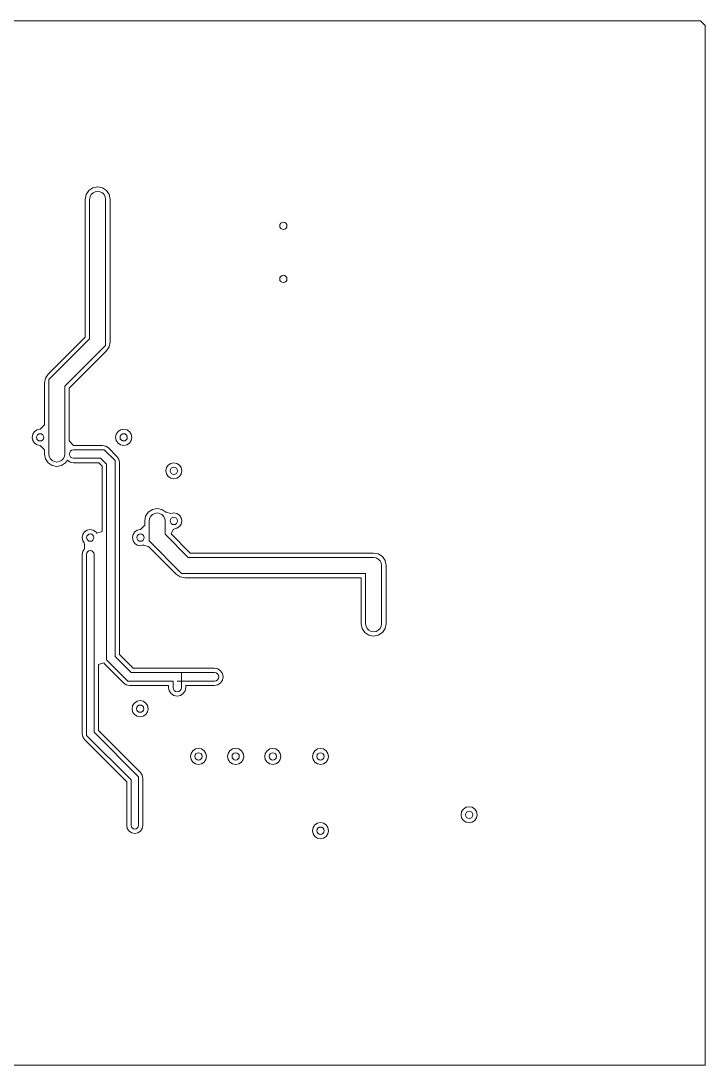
# Model space of a CAD drawing. Header units: inches. Extents: x 26.962 to 27.748, y 2.871 to 3.603.
# Drawn here: x 27.269 to 27.748, y 2.871 to 3.603 of the extents above; entities that cross this region are included whole.
import ezdxf

# ---------------------------------------------------------------- set-up
doc = ezdxf.new("R2010")
doc.units = ezdxf.units.IN
doc.header["$MEASUREMENT"] = 0

msp = doc.modelspace()

# ---------------------------------------------------------------- linework, layer by layer
at = {"color": 125, "lineweight": 0}
for p, q in [((26.96249, 3.60342), (27.74511, 3.60342)), ((27.74511, 3.60342), (27.74824, 3.60021)), ((27.74511, 3.60342), (27.74511, 3.60342)), ((27.74824, 3.60021), (27.74824, 2.87145)), ((27.3166, 3.48446), (27.31475, 3.48168)), ((27.31946, 3.48638), (27.3166, 3.48446)), ((27.32281, 3.48703), (27.31946, 3.48638)), ((27.32609, 3.48638), (27.32281, 3.48703)), ((27.32894, 3.48446), (27.32609, 3.48638)), ((27.33087, 3.48168), (27.32894, 3.48446)), ((27.32894, 3.48446), (27.32894, 3.48446)), ((27.31475, 3.48168), (27.31404, 3.47833)), ((27.31404, 3.47833), (27.31404, 3.4411)), ((27.31746, 3.48004), (27.31717, 3.47833)), ((27.31717, 3.47833), (27.31717, 3.4411)), ((27.31824, 3.48161), (27.31746, 3.48004)), ((27.31953, 3.48282), (27.31824, 3.48161)), ((27.32103, 3.4836), (27.31953, 3.48282)), ((27.32281, 3.48389), (27.32103, 3.4836)), ((27.32452, 3.4836), (27.32281, 3.48389)), ((27.32609, 3.48282), (27.32452, 3.4836)), ((27.3273, 3.48161), (27.32609, 3.48282)), ((27.32809, 3.48004), (27.3273, 3.48161)), ((27.32837, 3.47833), (27.32809, 3.48004)), ((27.32837, 3.47833), (27.32837, 3.4411)), ((27.33151, 3.47833), (27.33087, 3.48168)), ((27.33151, 3.4411), (27.33151, 3.47833)), ((27.4519, 3.46206), (27.4529, 3.46228)), ((27.4529, 3.46228), (27.45383, 3.46206)), ((27.45033, 3.45971), (27.45047, 3.46071)), ((27.45047, 3.45871), (27.45033, 3.45971)), ((27.45047, 3.46071), (27.45105, 3.46156)), ((27.45105, 3.45793), (27.45047, 3.45871)), ((27.45105, 3.46156), (27.4519, 3.46206)), ((27.4519, 3.45736), (27.45105, 3.45793)), ((27.4529, 3.45714), (27.4519, 3.45736)), ((27.45383, 3.45736), (27.4529, 3.45714)), ((27.45383, 3.46206), (27.45468, 3.46156)), ((27.45468, 3.45793), (27.45383, 3.45736)), ((27.45468, 3.46156), (27.45525, 3.46071)), ((27.45525, 3.45871), (27.45468, 3.45793)), ((27.45525, 3.46071), (27.4554, 3.45971)), ((27.4554, 3.45971), (27.45525, 3.45871)), ((27.31404, 3.4411), (27.31404, 3.39281)), ((27.31717, 3.4411), (27.31717, 3.39281)), ((27.32837, 3.4411), (27.32837, 3.39281)), ((27.33151, 3.39281), (27.33151, 3.4411)), ((27.45033, 3.42255), (27.45047, 3.42355)), ((27.45047, 3.42155), (27.45033, 3.42255)), ((27.45047, 3.42355), (27.45105, 3.42433)), ((27.45105, 3.4207), (27.45047, 3.42155)), ((27.45105, 3.42433), (27.4519, 3.4249)), ((27.4519, 3.4202), (27.45105, 3.4207)), ((27.4519, 3.4249), (27.4529, 3.42512)), ((27.4529, 3.41998), (27.4519, 3.4202)), ((27.4529, 3.42512), (27.45383, 3.4249)), ((27.45383, 3.4202), (27.4529, 3.41998)), ((27.45383, 3.4249), (27.45468, 3.42433)), ((27.45468, 3.4207), (27.45383, 3.4202)), ((27.45468, 3.42433), (27.45525, 3.42355)), ((27.45525, 3.42155), (27.45468, 3.4207)), ((27.45525, 3.42355), (27.4554, 3.42255)), ((27.4554, 3.42255), (27.45525, 3.42155)), ((27.31404, 3.39281), (27.31404, 3.38183)), ((27.31717, 3.39281), (27.31717, 3.38054)), ((27.32837, 3.39281), (27.32837, 3.37591)), ((27.33151, 3.37826), (27.33151, 3.39281)), ((27.31404, 3.38183), (27.28808, 3.35579)), ((27.31717, 3.38054), (27.28865, 3.35194)), ((27.32837, 3.37591), (27.29977, 3.34738)), ((27.32894, 3.37206), (27.33087, 3.37491)), ((27.33087, 3.37491), (27.33151, 3.37826)), ((27.30291, 3.34602), (27.32894, 3.37206)), ((27.28615, 3.35301), (27.28551, 3.34966)), ((27.28808, 3.35579), (27.28615, 3.35301)), ((27.28551, 3.34966), (27.28551, 3.32028)), ((27.28865, 3.35194), (27.28865, 3.29981)), ((27.29977, 3.34738), (27.29977, 3.29981)), ((27.30291, 3.30901), (27.30291, 3.34602)), ((27.28037, 3.31671), (27.27852, 3.3155)), ((27.28251, 3.31714), (27.28037, 3.31671)), ((27.28551, 3.32028), (27.28251, 3.31714)), ((27.33886, 3.31671), (27.33707, 3.3155)), ((27.341, 3.31714), (27.33886, 3.31671)), ((27.34321, 3.31671), (27.341, 3.31714)), ((27.34499, 3.3155), (27.34321, 3.31671)), ((27.27731, 3.31364), (27.27688, 3.3115)), ((27.27688, 3.3115), (27.27731, 3.30929)), ((27.27852, 3.3155), (27.27731, 3.31364)), ((27.27731, 3.30929), (27.27852, 3.30751)), ((27.27994, 3.3115), (27.28016, 3.31243)), ((27.27994, 3.3115), (27.28016, 3.31243)), ((27.28016, 3.3105), (27.27994, 3.3115)), ((27.28016, 3.3105), (27.27994, 3.3115)), ((27.28016, 3.31243), (27.28066, 3.31329)), ((27.28016, 3.31243), (27.28066, 3.31329)), ((27.28066, 3.30965), (27.28016, 3.3105)), ((27.28066, 3.30965), (27.28016, 3.3105)), ((27.28066, 3.31329), (27.28151, 3.31386)), ((27.28066, 3.31329), (27.28151, 3.31386)), ((27.28151, 3.30915), (27.28066, 3.30965)), ((27.28151, 3.30915), (27.28066, 3.30965)), ((27.28151, 3.31386), (27.28251, 3.31407)), ((27.28151, 3.31386), (27.28251, 3.31407)), ((27.28251, 3.30894), (27.28151, 3.30915)), ((27.28251, 3.30894), (27.28151, 3.30915)), ((27.28251, 3.31407), (27.28351, 3.31386)), ((27.28251, 3.31407), (27.28351, 3.31386)), ((27.28351, 3.30915), (27.28251, 3.30894)), ((27.28351, 3.30915), (27.28251, 3.30894)), ((27.28351, 3.31386), (27.2843, 3.31329)), ((27.28351, 3.31386), (27.2843, 3.31329)), ((27.2843, 3.30965), (27.28351, 3.30915)), ((27.2843, 3.30965), (27.28351, 3.30915)), ((27.2843, 3.31329), (27.28487, 3.31243)), ((27.2843, 3.31329), (27.28487, 3.31243)), ((27.28487, 3.3105), (27.2843, 3.30965)), ((27.28487, 3.3105), (27.2843, 3.30965)), ((27.28487, 3.31243), (27.28508, 3.3115)), ((27.28487, 3.31243), (27.28508, 3.3115)), ((27.28508, 3.3115), (27.28487, 3.3105)), ((27.28508, 3.3115), (27.28487, 3.3105)), ((27.30591, 3.30587), (27.30291, 3.30901)), ((27.33579, 3.31364), (27.33536, 3.3115)), ((27.33536, 3.3115), (27.33579, 3.30929)), ((27.33707, 3.3155), (27.33579, 3.31364)), ((27.33579, 3.30929), (27.33707, 3.30751)), ((27.3385, 3.3115), (27.33864, 3.31243)), ((27.3385, 3.3115), (27.33864, 3.31243)), ((27.33864, 3.3105), (27.3385, 3.3115)), ((27.33864, 3.3105), (27.3385, 3.3115)), ((27.33864, 3.31243), (27.33921, 3.31329)), ((27.33864, 3.31243), (27.33921, 3.31329)), ((27.33921, 3.30965), (27.33864, 3.3105)), ((27.33921, 3.30965), (27.33864, 3.3105)), ((27.33921, 3.31329), (27.34007, 3.31386)), ((27.33921, 3.31329), (27.34007, 3.31386)), ((27.34007, 3.30915), (27.33921, 3.30965)), ((27.34007, 3.30915), (27.33921, 3.30965)), ((27.34007, 3.31386), (27.341, 3.31407)), ((27.34007, 3.31386), (27.341, 3.31407)), ((27.341, 3.30894), (27.34007, 3.30915)), ((27.341, 3.30894), (27.34007, 3.30915)), ((27.341, 3.31407), (27.34199, 3.31386)), ((27.341, 3.31407), (27.34199, 3.31386)), ((27.34199, 3.30915), (27.341, 3.30894)), ((27.34199, 3.30915), (27.341, 3.30894)), ((27.34199, 3.31386), (27.34285, 3.31329)), ((27.34199, 3.31386), (27.34285, 3.31329)), ((27.34285, 3.30965), (27.34199, 3.30915)), ((27.34285, 3.30965), (27.34199, 3.30915)), ((27.34285, 3.31329), (27.34342, 3.31243)), ((27.34285, 3.31329), (27.34342, 3.31243)), ((27.34342, 3.3105), (27.34285, 3.30965)), ((27.34342, 3.3105), (27.34285, 3.30965)), ((27.34342, 3.31243), (27.34356, 3.3115)), ((27.34342, 3.31243), (27.34356, 3.3115)), ((27.34356, 3.3115), (27.34342, 3.3105)), ((27.34356, 3.3115), (27.34342, 3.3105)), ((27.34627, 3.31364), (27.34499, 3.3155)), ((27.34499, 3.3155), (27.34499, 3.3155)), ((27.34499, 3.30751), (27.34627, 3.30929)), ((27.3467, 3.3115), (27.34627, 3.31364)), ((27.34627, 3.30929), (27.3467, 3.3115)), ((27.27852, 3.30751), (27.28037, 3.3063)), ((27.28037, 3.3063), (27.28251, 3.30587)), ((27.28251, 3.30587), (27.28551, 3.30266)), ((27.28551, 3.30266), (27.28551, 3.29981)), ((27.30384, 3.30187), (27.3032, 3.30088)), ((27.30476, 3.30252), (27.30384, 3.30187)), ((27.30591, 3.30273), (27.30476, 3.30252)), ((27.32609, 3.30587), (27.30591, 3.30587)), ((27.32737, 3.30273), (27.30591, 3.30273)), ((27.32844, 3.30537), (27.32609, 3.30587)), ((27.33493, 3.29517), (27.32737, 3.30273)), ((27.33044, 3.30409), (27.32844, 3.30537)), ((27.33629, 3.29817), (27.33044, 3.30409)), ((27.33707, 3.30751), (27.33886, 3.3063)), ((27.33886, 3.3063), (27.341, 3.30587)), ((27.341, 3.30587), (27.34321, 3.3063)), ((27.34321, 3.3063), (27.34499, 3.30751)), ((27.28551, 3.29981), (27.28615, 3.29645)), ((27.28615, 3.29645), (27.28808, 3.2936)), ((27.28865, 3.29981), (27.28893, 3.29802)), ((27.28893, 3.29802), (27.28972, 3.29653)), ((27.28972, 3.29653), (27.29093, 3.29524)), ((27.29093, 3.29524), (27.2925, 3.29446)), ((27.2925, 3.29446), (27.29421, 3.29417)), ((27.29421, 3.29417), (27.29592, 3.29446)), ((27.29592, 3.29446), (27.29749, 3.29524)), ((27.29749, 3.29524), (27.2987, 3.29653)), ((27.2987, 3.29653), (27.29949, 3.29802)), ((27.29949, 3.29802), (27.29977, 3.29981)), ((27.30034, 3.2936), (27.30163, 3.29546)), ((27.30163, 3.29546), (27.30362, 3.29417)), ((27.3032, 3.30088), (27.30291, 3.29981)), ((27.30291, 3.29981), (27.3032, 3.29867)), ((27.3032, 3.29867), (27.30384, 3.29767)), ((27.30362, 3.29417), (27.30591, 3.29367)), ((27.30384, 3.29767), (27.30476, 3.29702)), ((27.30476, 3.29702), (27.30591, 3.29681)), ((27.32488, 3.29681), (27.30591, 3.29681)), ((27.32901, 3.29267), (27.32488, 3.29681)), ((27.33493, 3.15795), (27.33493, 3.29517)), ((27.33757, 3.29624), (27.33629, 3.29817)), ((27.33807, 3.29389), (27.33757, 3.29624)), ((27.28808, 3.2936), (27.29086, 3.29175)), ((27.29086, 3.29175), (27.29421, 3.29103)), ((27.29421, 3.29103), (27.29756, 3.29175)), ((27.29756, 3.29175), (27.30034, 3.2936)), ((27.30591, 3.29367), (27.32359, 3.29367)), ((27.32359, 3.29367), (27.32595, 3.29139)), ((27.32595, 3.29139), (27.32595, 3.24546)), ((27.32901, 3.15552), (27.32901, 3.29267)), ((27.33807, 3.15923), (27.33807, 3.29389)), ((27.37095, 3.29025), (27.37052, 3.28804)), ((27.37052, 3.28804), (27.37095, 3.2859)), ((27.37216, 3.29203), (27.37095, 3.29025)), ((27.37402, 3.29324), (27.37216, 3.29203)), ((27.37359, 3.28804), (27.3738, 3.28904)), ((27.37359, 3.28804), (27.3738, 3.28904)), ((27.3738, 3.28711), (27.37359, 3.28804)), ((27.3738, 3.28711), (27.37359, 3.28804)), ((27.3738, 3.28904), (27.3743, 3.28989)), ((27.3738, 3.28904), (27.3743, 3.28989)), ((27.3743, 3.28626), (27.3738, 3.28711)), ((27.3743, 3.28626), (27.3738, 3.28711)), ((27.37616, 3.29367), (27.37402, 3.29324)), ((27.3743, 3.28989), (27.37516, 3.29039)), ((27.3743, 3.28989), (27.37516, 3.29039)), ((27.37516, 3.29039), (27.37616, 3.29061)), ((27.37516, 3.29039), (27.37616, 3.29061)), ((27.3783, 3.29324), (27.37616, 3.29367)), ((27.37616, 3.29061), (27.37716, 3.29039)), ((27.37616, 3.29061), (27.37716, 3.29039)), ((27.37716, 3.29039), (27.37794, 3.28989)), ((27.37716, 3.29039), (27.37794, 3.28989)), ((27.37794, 3.28989), (27.37851, 3.28904)), ((27.37794, 3.28989), (27.37851, 3.28904)), ((27.37851, 3.28711), (27.37794, 3.28626)), ((27.37851, 3.28711), (27.37794, 3.28626)), ((27.38015, 3.29203), (27.3783, 3.29324)), ((27.37851, 3.28904), (27.37873, 3.28804)), ((27.37851, 3.28904), (27.37873, 3.28804)), ((27.37873, 3.28804), (27.37851, 3.28711)), ((27.37873, 3.28804), (27.37851, 3.28711)), ((27.38136, 3.29025), (27.38015, 3.29203)), ((27.38015, 3.29203), (27.38015, 3.29203)), ((27.38179, 3.28804), (27.38136, 3.29025)), ((27.38136, 3.2859), (27.38179, 3.28804)), ((27.37095, 3.2859), (27.37216, 3.28404)), ((27.37216, 3.28404), (27.37402, 3.28283)), ((27.37402, 3.28283), (27.37616, 3.2824)), ((27.37516, 3.28568), (27.3743, 3.28626)), ((27.37516, 3.28568), (27.3743, 3.28626)), ((27.37616, 3.28547), (27.37516, 3.28568)), ((27.37616, 3.28547), (27.37516, 3.28568)), ((27.37716, 3.28568), (27.37616, 3.28547)), ((27.37716, 3.28568), (27.37616, 3.28547)), ((27.37616, 3.2824), (27.3783, 3.28283)), ((27.37794, 3.28626), (27.37716, 3.28568)), ((27.37794, 3.28626), (27.37716, 3.28568)), ((27.3783, 3.28283), (27.38015, 3.28404)), ((27.38015, 3.28404), (27.38136, 3.2859)), ((27.35826, 3.25908), (27.3564, 3.25623)), ((27.36111, 3.26101), (27.35826, 3.25908)), ((27.36118, 3.25744), (27.35997, 3.25623)), ((27.36446, 3.26165), (27.36111, 3.26101)), ((27.36275, 3.25823), (27.36118, 3.25744)), ((27.36446, 3.25851), (27.36275, 3.25823)), ((27.36781, 3.26101), (27.36446, 3.26165)), ((27.36617, 3.25823), (27.36446, 3.25851)), ((27.36774, 3.25744), (27.36617, 3.25823)), ((27.36895, 3.25623), (27.36774, 3.25744)), ((27.36917, 3.26008), (27.36781, 3.26101)), ((27.36995, 3.25958), (27.36917, 3.26008)), ((27.36917, 3.26008), (27.36917, 3.26008)), ((27.37059, 3.25908), (27.36995, 3.25958)), ((27.37402, 3.25815), (27.37059, 3.25908)), ((27.37616, 3.25858), (27.37402, 3.25815)), ((27.3783, 3.25815), (27.37616, 3.25858)), ((27.38015, 3.25694), (27.3783, 3.25815)), ((27.35576, 3.25002), (27.35276, 3.24689)), ((27.3564, 3.25623), (27.35576, 3.25295)), ((27.35576, 3.25295), (27.35576, 3.25002)), ((27.35911, 3.25466), (27.3589, 3.25295)), ((27.3589, 3.25295), (27.3589, 3.2389)), ((27.35997, 3.25623), (27.35911, 3.25466)), ((27.36974, 3.25466), (27.36895, 3.25623)), ((27.37002, 3.25295), (27.36974, 3.25466)), ((27.37002, 3.25295), (27.37002, 3.24353)), ((27.37359, 3.25295), (27.3738, 3.25388)), ((27.37359, 3.25295), (27.3738, 3.25388)), ((27.3738, 3.25195), (27.37359, 3.25295)), ((27.3738, 3.25195), (27.37359, 3.25295)), ((27.3738, 3.25388), (27.37437, 3.25473)), ((27.3738, 3.25388), (27.37437, 3.25473)), ((27.37437, 3.25109), (27.3738, 3.25195)), ((27.37437, 3.25109), (27.3738, 3.25195)), ((27.37437, 3.25473), (27.37516, 3.2553)), ((27.37437, 3.25473), (27.37516, 3.2553)), ((27.37516, 3.25052), (27.37437, 3.25109)), ((27.37516, 3.25052), (27.37437, 3.25109)), ((27.37516, 3.2553), (27.37616, 3.25552)), ((27.37516, 3.2553), (27.37616, 3.25552)), ((27.37616, 3.25038), (27.37516, 3.25052)), ((27.37616, 3.25038), (27.37516, 3.25052)), ((27.37616, 3.25552), (27.37716, 3.2553)), ((27.37616, 3.25552), (27.37716, 3.2553)), ((27.37716, 3.25052), (27.37616, 3.25038)), ((27.37716, 3.25052), (27.37616, 3.25038)), ((27.37716, 3.2553), (27.37794, 3.25473)), ((27.37716, 3.2553), (27.37794, 3.25473)), ((27.37794, 3.25109), (27.37716, 3.25052)), ((27.37794, 3.25109), (27.37716, 3.25052)), ((27.37794, 3.25473), (27.37851, 3.25388)), ((27.37794, 3.25473), (27.37851, 3.25388)), ((27.37851, 3.25195), (27.37794, 3.25109)), ((27.37851, 3.25195), (27.37794, 3.25109)), ((27.37851, 3.25388), (27.37873, 3.25295)), ((27.37851, 3.25388), (27.37873, 3.25295)), ((27.37873, 3.25295), (27.37851, 3.25195)), ((27.37873, 3.25295), (27.37851, 3.25195)), ((27.38136, 3.25509), (27.38015, 3.25694)), ((27.38015, 3.24895), (27.38136, 3.25074)), ((27.38179, 3.25295), (27.38136, 3.25509)), ((27.38136, 3.25074), (27.38179, 3.25295)), ((27.3124, 3.24339), (27.31197, 3.24118)), ((27.31361, 3.24517), (27.3124, 3.24339)), ((27.31546, 3.24646), (27.31361, 3.24517)), ((27.31525, 3.24218), (27.31582, 3.24303)), ((27.31525, 3.24218), (27.31582, 3.24303)), ((27.3176, 3.24689), (27.31546, 3.24646)), ((27.31582, 3.24303), (27.3166, 3.2436)), ((27.31582, 3.24303), (27.3166, 3.2436)), ((27.3166, 3.2436), (27.3176, 3.24375)), ((27.3166, 3.2436), (27.3176, 3.24375)), ((27.31974, 3.24646), (27.3176, 3.24689)), ((27.3176, 3.24375), (27.3186, 3.2436)), ((27.3176, 3.24375), (27.3186, 3.2436)), ((27.3186, 3.2436), (27.31946, 3.24303)), ((27.3186, 3.2436), (27.31946, 3.24303)), ((27.31946, 3.24303), (27.31996, 3.24218)), ((27.31946, 3.24303), (27.31996, 3.24218)), ((27.3216, 3.24517), (27.31974, 3.24646)), ((27.32224, 3.24432), (27.3216, 3.24517)), ((27.32595, 3.24546), (27.32224, 3.24432)), ((27.34756, 3.24339), (27.34713, 3.24118)), ((27.34877, 3.24517), (27.34756, 3.24339)), ((27.35055, 3.24646), (27.34877, 3.24517)), ((27.35034, 3.24218), (27.35091, 3.24303)), ((27.35034, 3.24218), (27.35091, 3.24303)), ((27.35276, 3.24689), (27.35055, 3.24646)), ((27.35091, 3.24303), (27.35177, 3.2436)), ((27.35091, 3.24303), (27.35177, 3.2436)), ((27.35177, 3.2436), (27.35276, 3.24375)), ((27.35177, 3.2436), (27.35276, 3.24375)), ((27.35276, 3.24375), (27.35369, 3.2436)), ((27.35276, 3.24375), (27.35369, 3.2436)), ((27.35369, 3.2436), (27.35455, 3.24303)), ((27.35369, 3.2436), (27.35455, 3.24303)), ((27.35455, 3.24303), (27.35512, 3.24218)), ((27.35455, 3.24303), (27.35512, 3.24218)), ((27.37002, 3.24353), (27.38621, 3.22727)), ((27.37416, 3.24382), (27.37573, 3.24696)), ((27.3875, 3.23041), (27.37416, 3.24382)), ((27.37573, 3.24696), (27.37616, 3.24724)), ((27.37616, 3.24724), (27.3783, 3.24774)), ((27.3783, 3.24774), (27.38015, 3.24895)), ((27.31197, 3.24118), (27.3124, 3.23904)), ((27.3124, 3.23904), (27.31325, 3.23776)), ((27.31325, 3.23776), (27.31361, 3.23583)), ((27.31361, 3.23583), (27.31361, 3.23355)), ((27.31503, 3.24118), (27.31525, 3.24218)), ((27.31503, 3.24118), (27.31525, 3.24218)), ((27.31525, 3.24025), (27.31503, 3.24118)), ((27.31525, 3.24025), (27.31503, 3.24118)), ((27.31582, 3.2394), (27.31525, 3.24025)), ((27.31582, 3.2394), (27.31525, 3.24025)), ((27.3166, 3.23883), (27.31582, 3.2394)), ((27.3166, 3.23883), (27.31582, 3.2394)), ((27.3176, 3.23861), (27.3166, 3.23883)), ((27.3176, 3.23861), (27.3166, 3.23883)), ((27.3186, 3.23883), (27.3176, 3.23861)), ((27.3186, 3.23883), (27.3176, 3.23861)), ((27.31946, 3.2394), (27.3186, 3.23883)), ((27.31946, 3.2394), (27.3186, 3.23883)), ((27.31996, 3.24025), (27.31946, 3.2394)), ((27.31996, 3.24025), (27.31946, 3.2394)), ((27.31996, 3.24218), (27.32017, 3.24118)), ((27.31996, 3.24218), (27.32017, 3.24118)), ((27.32017, 3.24118), (27.31996, 3.24025)), ((27.32017, 3.24118), (27.31996, 3.24025)), ((27.34713, 3.24118), (27.34756, 3.23904)), ((27.34756, 3.23904), (27.34877, 3.23719)), ((27.34877, 3.23719), (27.35055, 3.23597)), ((27.3502, 3.24118), (27.35034, 3.24218)), ((27.3502, 3.24118), (27.35034, 3.24218)), ((27.35034, 3.24025), (27.3502, 3.24118)), ((27.35034, 3.24025), (27.3502, 3.24118)), ((27.35091, 3.2394), (27.35034, 3.24025)), ((27.35091, 3.2394), (27.35034, 3.24025)), ((27.35055, 3.23597), (27.35276, 3.23555)), ((27.35177, 3.23883), (27.35091, 3.2394)), ((27.35177, 3.23883), (27.35091, 3.2394)), ((27.35276, 3.23861), (27.35177, 3.23883)), ((27.35276, 3.23861), (27.35177, 3.23883)), ((27.35369, 3.23883), (27.35276, 3.23861)), ((27.35369, 3.23883), (27.35276, 3.23861)), ((27.35276, 3.23555), (27.35405, 3.23583)), ((27.35455, 3.2394), (27.35369, 3.23883)), ((27.35455, 3.2394), (27.35369, 3.23883)), ((27.35405, 3.23583), (27.35505, 3.23597)), ((27.35512, 3.24025), (27.35455, 3.2394)), ((27.35512, 3.24025), (27.35455, 3.2394)), ((27.35505, 3.23597), (27.35826, 3.23505)), ((27.35512, 3.24218), (27.35533, 3.24118)), ((27.35512, 3.24218), (27.35533, 3.24118)), ((27.35533, 3.24118), (27.35512, 3.24025)), ((27.35533, 3.24118), (27.35512, 3.24025)), ((27.3589, 3.2389), (27.38158, 3.21615)), ((27.3124, 3.23169), (27.3119, 3.22948)), ((27.3119, 3.22948), (27.3119, 3.10367)), ((27.31325, 3.23298), (27.3124, 3.23169)), ((27.31361, 3.23355), (27.31325, 3.23298)), ((27.31503, 3.22948), (27.31518, 3.23048)), ((27.31503, 3.22948), (27.31503, 3.10253)), ((27.31518, 3.23048), (27.31575, 3.23134)), ((27.31575, 3.23134), (27.3166, 3.23191)), ((27.3166, 3.23191), (27.3176, 3.23212)), ((27.3176, 3.23212), (27.3186, 3.23191)), ((27.3186, 3.23191), (27.31946, 3.23134)), ((27.31946, 3.23134), (27.32003, 3.23048)), ((27.32003, 3.23048), (27.32024, 3.22948)), ((27.32024, 3.22948), (27.32024, 3.10474)), ((27.35826, 3.23505), (27.35883, 3.23448)), ((27.35883, 3.23448), (27.35982, 3.23348)), ((27.35982, 3.23348), (27.37773, 3.21558)), ((27.51602, 3.23041), (27.3875, 3.23041)), ((27.51937, 3.22977), (27.51602, 3.23041)), ((27.52222, 3.22791), (27.51937, 3.22977)), ((27.38621, 3.22727), (27.51602, 3.22727)), ((27.5178, 3.22706), (27.51602, 3.22727)), ((27.5193, 3.2262), (27.5178, 3.22706)), ((27.52058, 3.22499), (27.5193, 3.2262)), ((27.52058, 3.22499), (27.5193, 3.2262)), ((27.52137, 3.22342), (27.52058, 3.22499)), ((27.52137, 3.22342), (27.52058, 3.22499)), ((27.52165, 3.22171), (27.52137, 3.22342)), ((27.52165, 3.22171), (27.52137, 3.22342)), ((27.52165, 3.22171), (27.52165, 3.18084)), ((27.52408, 3.22506), (27.52222, 3.22791)), ((27.52479, 3.22171), (27.52408, 3.22506)), ((27.52479, 3.18084), (27.52479, 3.22171)), ((27.37773, 3.21558), (27.38058, 3.21365)), ((27.38058, 3.21365), (27.38393, 3.21301)), ((27.38158, 3.21615), (27.51046, 3.21615)), ((27.51046, 3.21615), (27.51046, 3.18084)), ((27.38393, 3.21301), (27.50732, 3.21301)), ((27.50732, 3.21301), (27.50732, 3.18084)), ((27.50732, 3.18084), (27.50803, 3.17749)), ((27.50803, 3.17749), (27.50989, 3.17464)), ((27.51046, 3.18084), (27.51074, 3.17913)), ((27.51074, 3.17913), (27.51153, 3.17756)), ((27.51153, 3.17756), (27.51281, 3.17628)), ((27.5193, 3.17628), (27.52058, 3.17756)), ((27.52058, 3.17756), (27.52137, 3.17913)), ((27.52137, 3.17913), (27.52165, 3.18084)), ((27.52222, 3.17464), (27.52408, 3.17749)), ((27.52408, 3.17749), (27.52479, 3.18084)), ((27.50989, 3.17464), (27.51274, 3.17278)), ((27.51274, 3.17278), (27.51602, 3.17207)), ((27.51281, 3.17628), (27.51431, 3.17549)), ((27.51431, 3.17549), (27.51602, 3.17521)), ((27.51602, 3.17521), (27.5178, 3.17549)), ((27.51602, 3.17207), (27.51937, 3.17278)), ((27.5178, 3.17549), (27.5193, 3.17628)), ((27.51937, 3.17278), (27.52222, 3.17464)), ((27.34385, 3.14069), (27.32901, 3.15552)), ((27.34635, 3.14661), (27.33493, 3.15795)), ((27.34763, 3.14967), (27.33807, 3.15923)), ((27.32331, 3.15231), (27.32702, 3.15345)), ((27.32331, 3.10603), (27.32331, 3.15231)), ((27.32702, 3.15345), (27.32773, 3.15246)), ((27.32773, 3.15246), (27.34078, 3.13933)), ((27.40454, 3.14967), (27.34763, 3.14967)), ((27.4069, 3.14925), (27.40454, 3.14967)), ((27.40882, 3.14789), (27.4069, 3.14925)), ((27.41018, 3.14597), (27.40882, 3.14789)), ((27.35255, 3.14069), (27.34385, 3.14069)), ((27.35255, 3.14661), (27.34635, 3.14661)), ((27.38151, 3.14661), (27.35255, 3.14661)), ((27.37559, 3.14069), (27.35255, 3.14069)), ((27.37559, 3.13619), (27.37559, 3.14069)), ((27.40454, 3.14661), (27.37851, 3.14661)), ((27.40454, 3.14069), (27.37851, 3.14069)), ((27.40568, 3.14639), (27.40454, 3.14661)), ((27.40454, 3.14069), (27.40568, 3.1409)), ((27.40668, 3.14575), (27.40568, 3.14639)), ((27.40568, 3.1409), (27.40668, 3.14154)), ((27.40733, 3.14475), (27.40668, 3.14575)), ((27.40668, 3.14154), (27.40733, 3.14247)), ((27.40754, 3.14361), (27.40733, 3.14475)), ((27.40733, 3.14247), (27.40754, 3.14361)), ((27.40882, 3.13933), (27.41018, 3.14133)), ((27.41061, 3.14361), (27.41018, 3.14597)), ((27.41018, 3.14133), (27.41061, 3.14361)), ((27.34078, 3.13933), (27.34278, 3.13805)), ((27.34278, 3.13805), (27.34506, 3.13755)), ((27.34506, 3.13755), (27.37245, 3.13755)), ((27.37245, 3.13755), (27.37245, 3.13619)), ((27.37245, 3.13619), (27.37295, 3.13384)), ((27.37295, 3.13384), (27.37423, 3.13191)), ((27.37559, 3.13619), (27.3758, 3.13505)), ((27.3758, 3.13505), (27.37644, 3.13413)), ((27.37644, 3.13413), (27.37737, 3.13341)), ((27.37737, 3.13341), (27.37851, 3.1332)), ((27.37851, 3.1332), (27.37965, 3.13341)), ((27.37965, 3.13341), (27.38065, 3.13413)), ((27.38065, 3.13413), (27.38129, 3.13505)), ((27.38129, 3.13505), (27.38151, 3.13619)), ((27.38279, 3.13191), (27.38415, 3.13384)), ((27.38415, 3.13384), (27.38457, 3.13619)), ((27.38457, 3.13619), (27.38457, 3.13755)), ((27.38457, 3.13755), (27.40454, 3.13755)), ((27.40454, 3.13755), (27.4069, 3.13805)), ((27.4069, 3.13805), (27.40882, 3.13933)), ((27.35034, 3.12657), (27.34856, 3.12528)), ((27.35255, 3.12699), (27.35034, 3.12657)), ((27.35469, 3.12657), (27.35255, 3.12699)), ((27.35647, 3.12528), (27.35469, 3.12657)), ((27.37423, 3.13191), (27.37623, 3.13056)), ((27.37623, 3.13056), (27.37851, 3.13013)), ((27.37851, 3.13013), (27.38086, 3.13056)), ((27.38086, 3.13056), (27.38279, 3.13191)), ((27.34727, 3.1235), (27.34684, 3.12129)), ((27.34684, 3.12129), (27.34727, 3.11915)), ((27.34856, 3.12528), (27.34727, 3.1235)), ((27.34727, 3.11915), (27.34856, 3.11729)), ((27.34998, 3.12129), (27.35013, 3.12229)), ((27.34998, 3.12129), (27.35013, 3.12229)), ((27.35013, 3.12036), (27.34998, 3.12129)), ((27.35013, 3.12036), (27.34998, 3.12129)), ((27.35013, 3.12229), (27.3507, 3.12314)), ((27.35013, 3.12229), (27.3507, 3.12314)), ((27.3507, 3.1195), (27.35013, 3.12036)), ((27.3507, 3.1195), (27.35013, 3.12036)), ((27.3507, 3.12314), (27.35155, 3.12371)), ((27.3507, 3.12314), (27.35155, 3.12371)), ((27.35155, 3.11893), (27.3507, 3.1195)), ((27.35155, 3.11893), (27.3507, 3.1195)), ((27.35155, 3.12371), (27.35255, 3.12386)), ((27.35155, 3.12371), (27.35255, 3.12386)), ((27.35255, 3.11879), (27.35155, 3.11893)), ((27.35255, 3.11879), (27.35155, 3.11893)), ((27.35255, 3.12386), (27.35348, 3.12371)), ((27.35255, 3.12386), (27.35348, 3.12371)), ((27.35348, 3.11893), (27.35255, 3.11879)), ((27.35348, 3.11893), (27.35255, 3.11879)), ((27.35348, 3.12371), (27.35433, 3.12314)), ((27.35348, 3.12371), (27.35433, 3.12314)), ((27.35433, 3.1195), (27.35348, 3.11893)), ((27.35433, 3.1195), (27.35348, 3.11893)), ((27.35433, 3.12314), (27.3549, 3.12229)), ((27.35433, 3.12314), (27.3549, 3.12229)), ((27.3549, 3.12036), (27.35433, 3.1195)), ((27.3549, 3.12036), (27.35433, 3.1195)), ((27.3549, 3.12229), (27.35505, 3.12129)), ((27.3549, 3.12229), (27.35505, 3.12129)), ((27.35505, 3.12129), (27.3549, 3.12036)), ((27.35505, 3.12129), (27.3549, 3.12036)), ((27.35776, 3.1235), (27.35647, 3.12528)), ((27.35647, 3.12528), (27.35647, 3.12528)), ((27.35647, 3.11729), (27.35776, 3.11915)), ((27.35818, 3.12129), (27.35776, 3.1235)), ((27.35776, 3.11915), (27.35818, 3.12129)), ((27.34856, 3.11729), (27.35034, 3.11608)), ((27.35034, 3.11608), (27.35255, 3.11565)), ((27.35255, 3.11565), (27.35469, 3.11608)), ((27.35469, 3.11608), (27.35647, 3.11729)), ((27.3119, 3.10367), (27.3124, 3.10146)), ((27.32024, 3.10474), (27.35141, 3.0735)), ((27.35284, 3.0765), (27.32331, 3.10603)), ((27.3124, 3.10146), (27.31361, 3.09961)), ((27.31361, 3.09961), (27.34314, 3.07008)), ((27.31503, 3.10253), (27.3462, 3.07136)), ((27.38821, 3.08998), (27.38778, 3.08784)), ((27.38942, 3.09183), (27.38821, 3.08998)), ((27.39128, 3.09304), (27.38942, 3.09183)), ((27.39106, 3.08884), (27.39156, 3.08969)), ((27.39106, 3.08884), (27.39156, 3.08969)), ((27.39342, 3.09347), (27.39128, 3.09304)), ((27.39156, 3.08969), (27.39242, 3.09019)), ((27.39156, 3.08969), (27.39242, 3.09019)), ((27.39242, 3.09019), (27.39342, 3.09041)), ((27.39242, 3.09019), (27.39342, 3.09041)), ((27.39556, 3.09304), (27.39342, 3.09347)), ((27.39342, 3.09041), (27.39442, 3.09019)), ((27.39342, 3.09041), (27.39442, 3.09019)), ((27.39442, 3.09019), (27.3952, 3.08969)), ((27.39442, 3.09019), (27.3952, 3.08969)), ((27.3952, 3.08969), (27.39577, 3.08884)), ((27.3952, 3.08969), (27.39577, 3.08884)), ((27.39741, 3.09183), (27.39556, 3.09304)), ((27.39862, 3.08998), (27.39741, 3.09183)), ((27.39741, 3.09183), (27.39741, 3.09183)), ((27.39905, 3.08784), (27.39862, 3.08998)), ((27.41417, 3.08998), (27.41374, 3.08784)), ((27.41546, 3.09183), (27.41417, 3.08998)), ((27.41724, 3.09304), (27.41546, 3.09183)), ((27.41702, 3.08884), (27.4176, 3.08969)), ((27.41702, 3.08884), (27.4176, 3.08969)), ((27.41945, 3.09347), (27.41724, 3.09304)), ((27.4176, 3.08969), (27.41845, 3.09019)), ((27.4176, 3.08969), (27.41845, 3.09019)), ((27.41845, 3.09019), (27.41945, 3.09041)), ((27.41845, 3.09019), (27.41945, 3.09041)), ((27.42159, 3.09304), (27.41945, 3.09347)), ((27.41945, 3.09041), (27.42038, 3.09019)), ((27.41945, 3.09041), (27.42038, 3.09019)), ((27.42038, 3.09019), (27.42123, 3.08969)), ((27.42038, 3.09019), (27.42123, 3.08969)), ((27.42123, 3.08969), (27.4218, 3.08884)), ((27.42123, 3.08969), (27.4218, 3.08884)), ((27.42344, 3.09183), (27.42159, 3.09304)), ((27.42466, 3.08998), (27.42344, 3.09183)), ((27.42344, 3.09183), (27.42344, 3.09183)), ((27.42508, 3.08784), (27.42466, 3.08998)), ((27.4402, 3.08998), (27.43978, 3.08784)), ((27.44142, 3.09183), (27.4402, 3.08998)), ((27.44327, 3.09304), (27.44142, 3.09183)), ((27.44306, 3.08884), (27.44363, 3.08969)), ((27.44306, 3.08884), (27.44363, 3.08969)), ((27.44541, 3.09347), (27.44327, 3.09304)), ((27.44363, 3.08969), (27.44448, 3.09019)), ((27.44363, 3.08969), (27.44448, 3.09019)), ((27.44448, 3.09019), (27.44541, 3.09041)), ((27.44448, 3.09019), (27.44541, 3.09041)), ((27.44762, 3.09304), (27.44541, 3.09347)), ((27.44541, 3.09041), (27.44641, 3.09019)), ((27.44541, 3.09041), (27.44641, 3.09019)), ((27.44641, 3.09019), (27.44727, 3.08969)), ((27.44641, 3.09019), (27.44727, 3.08969)), ((27.44727, 3.08969), (27.44784, 3.08884)), ((27.44727, 3.08969), (27.44784, 3.08884)), ((27.44941, 3.09183), (27.44762, 3.09304)), ((27.45062, 3.08998), (27.44941, 3.09183)), ((27.44941, 3.09183), (27.44941, 3.09183)), ((27.45105, 3.08784), (27.45062, 3.08998)), ((27.47365, 3.08998), (27.47323, 3.08784)), ((27.47487, 3.09183), (27.47365, 3.08998)), ((27.47672, 3.09304), (27.47487, 3.09183)), ((27.47651, 3.08884), (27.47708, 3.08969)), ((27.47651, 3.08884), (27.47708, 3.08969)), ((27.47886, 3.09347), (27.47672, 3.09304)), ((27.47708, 3.08969), (27.47793, 3.09019)), ((27.47708, 3.08969), (27.47793, 3.09019)), ((27.47793, 3.09019), (27.47886, 3.09041)), ((27.47793, 3.09019), (27.47886, 3.09041)), ((27.48107, 3.09304), (27.47886, 3.09347)), ((27.47886, 3.09041), (27.47986, 3.09019)), ((27.47886, 3.09041), (27.47986, 3.09019)), ((27.47986, 3.09019), (27.48072, 3.08969)), ((27.47986, 3.09019), (27.48072, 3.08969)), ((27.48072, 3.08969), (27.48129, 3.08884)), ((27.48072, 3.08969), (27.48129, 3.08884)), ((27.48286, 3.09183), (27.48107, 3.09304)), ((27.48407, 3.08998), (27.48286, 3.09183)), ((27.48286, 3.09183), (27.48286, 3.09183)), ((27.4845, 3.08784), (27.48407, 3.08998)), ((27.38778, 3.08784), (27.38821, 3.0857)), ((27.38821, 3.0857), (27.38942, 3.08384)), ((27.38942, 3.08384), (27.39128, 3.08263)), ((27.39085, 3.08784), (27.39106, 3.08884)), ((27.39085, 3.08784), (27.39106, 3.08884)), ((27.39106, 3.08684), (27.39085, 3.08784)), ((27.39106, 3.08684), (27.39085, 3.08784)), ((27.39156, 3.08605), (27.39106, 3.08684)), ((27.39156, 3.08605), (27.39106, 3.08684)), ((27.39128, 3.08263), (27.39342, 3.0822)), ((27.39242, 3.08548), (27.39156, 3.08605)), ((27.39242, 3.08548), (27.39156, 3.08605)), ((27.39342, 3.08527), (27.39242, 3.08548)), ((27.39342, 3.08527), (27.39242, 3.08548)), ((27.39442, 3.08548), (27.39342, 3.08527)), ((27.39442, 3.08548), (27.39342, 3.08527)), ((27.39342, 3.0822), (27.39556, 3.08263)), ((27.3952, 3.08605), (27.39442, 3.08548)), ((27.3952, 3.08605), (27.39442, 3.08548)), ((27.39577, 3.08684), (27.3952, 3.08605)), ((27.39577, 3.08684), (27.3952, 3.08605)), ((27.39556, 3.08263), (27.39741, 3.08384)), ((27.39577, 3.08884), (27.39599, 3.08784)), ((27.39577, 3.08884), (27.39599, 3.08784)), ((27.39599, 3.08784), (27.39577, 3.08684)), ((27.39599, 3.08784), (27.39577, 3.08684)), ((27.39741, 3.08384), (27.39862, 3.0857)), ((27.39862, 3.0857), (27.39905, 3.08784)), ((27.41374, 3.08784), (27.41417, 3.0857)), ((27.41417, 3.0857), (27.41546, 3.08384)), ((27.41546, 3.08384), (27.41724, 3.08263)), ((27.41688, 3.08784), (27.41702, 3.08884)), ((27.41688, 3.08784), (27.41702, 3.08884)), ((27.41702, 3.08684), (27.41688, 3.08784)), ((27.41702, 3.08684), (27.41688, 3.08784)), ((27.4176, 3.08605), (27.41702, 3.08684)), ((27.4176, 3.08605), (27.41702, 3.08684)), ((27.41724, 3.08263), (27.41945, 3.0822)), ((27.41845, 3.08548), (27.4176, 3.08605)), ((27.41845, 3.08548), (27.4176, 3.08605)), ((27.41945, 3.08527), (27.41845, 3.08548)), ((27.41945, 3.08527), (27.41845, 3.08548)), ((27.42038, 3.08548), (27.41945, 3.08527)), ((27.42038, 3.08548), (27.41945, 3.08527)), ((27.41945, 3.0822), (27.42159, 3.08263)), ((27.42123, 3.08605), (27.42038, 3.08548)), ((27.42123, 3.08605), (27.42038, 3.08548)), ((27.4218, 3.08684), (27.42123, 3.08605)), ((27.4218, 3.08684), (27.42123, 3.08605)), ((27.42159, 3.08263), (27.42344, 3.08384)), ((27.4218, 3.08884), (27.42195, 3.08784)), ((27.4218, 3.08884), (27.42195, 3.08784)), ((27.42195, 3.08784), (27.4218, 3.08684)), ((27.42195, 3.08784), (27.4218, 3.08684)), ((27.42344, 3.08384), (27.42466, 3.0857)), ((27.42466, 3.0857), (27.42508, 3.08784)), ((27.43978, 3.08784), (27.4402, 3.0857)), ((27.4402, 3.0857), (27.44142, 3.08384)), ((27.44142, 3.08384), (27.44327, 3.08263)), ((27.44284, 3.08784), (27.44306, 3.08884)), ((27.44284, 3.08784), (27.44306, 3.08884)), ((27.44306, 3.08684), (27.44284, 3.08784)), ((27.44306, 3.08684), (27.44284, 3.08784)), ((27.44363, 3.08605), (27.44306, 3.08684)), ((27.44363, 3.08605), (27.44306, 3.08684)), ((27.44327, 3.08263), (27.44541, 3.0822)), ((27.44448, 3.08548), (27.44363, 3.08605)), ((27.44448, 3.08548), (27.44363, 3.08605)), ((27.44541, 3.08527), (27.44448, 3.08548)), ((27.44541, 3.08527), (27.44448, 3.08548)), ((27.44641, 3.08548), (27.44541, 3.08527)), ((27.44641, 3.08548), (27.44541, 3.08527)), ((27.44541, 3.0822), (27.44762, 3.08263)), ((27.44727, 3.08605), (27.44641, 3.08548)), ((27.44727, 3.08605), (27.44641, 3.08548)), ((27.44784, 3.08684), (27.44727, 3.08605)), ((27.44784, 3.08684), (27.44727, 3.08605)), ((27.44762, 3.08263), (27.44941, 3.08384)), ((27.44784, 3.08884), (27.44798, 3.08784)), ((27.44784, 3.08884), (27.44798, 3.08784)), ((27.44798, 3.08784), (27.44784, 3.08684)), ((27.44798, 3.08784), (27.44784, 3.08684)), ((27.44941, 3.08384), (27.45062, 3.0857)), ((27.45062, 3.0857), (27.45105, 3.08784)), ((27.47323, 3.08784), (27.47365, 3.0857)), ((27.47365, 3.0857), (27.47487, 3.08384)), ((27.47487, 3.08384), (27.47672, 3.08263)), ((27.47629, 3.08784), (27.47651, 3.08884)), ((27.47629, 3.08784), (27.47651, 3.08884)), ((27.47651, 3.08684), (27.47629, 3.08784)), ((27.47651, 3.08684), (27.47629, 3.08784)), ((27.47708, 3.08605), (27.47651, 3.08684)), ((27.47708, 3.08605), (27.47651, 3.08684)), ((27.47672, 3.08263), (27.47886, 3.0822)), ((27.47793, 3.08548), (27.47708, 3.08605)), ((27.47793, 3.08548), (27.47708, 3.08605)), ((27.47886, 3.08527), (27.47793, 3.08548)), ((27.47886, 3.08527), (27.47793, 3.08548)), ((27.47986, 3.08548), (27.47886, 3.08527)), ((27.47986, 3.08548), (27.47886, 3.08527)), ((27.47886, 3.0822), (27.48107, 3.08263)), ((27.48072, 3.08605), (27.47986, 3.08548)), ((27.48072, 3.08605), (27.47986, 3.08548)), ((27.48129, 3.08684), (27.48072, 3.08605)), ((27.48129, 3.08684), (27.48072, 3.08605)), ((27.48107, 3.08263), (27.48286, 3.08384)), ((27.48129, 3.08884), (27.48143, 3.08784)), ((27.48129, 3.08884), (27.48143, 3.08784)), ((27.48143, 3.08784), (27.48129, 3.08684)), ((27.48143, 3.08784), (27.48129, 3.08684)), ((27.48286, 3.08384), (27.48407, 3.0857)), ((27.48407, 3.0857), (27.4845, 3.08784)), ((27.35405, 3.07464), (27.35284, 3.0765)), ((27.35448, 3.07243), (27.35405, 3.07464)), ((27.34314, 3.07008), (27.34314, 3.03948)), ((27.3462, 3.07136), (27.3462, 3.03948)), ((27.35141, 3.0735), (27.35141, 3.03948)), ((27.35448, 3.03948), (27.35448, 3.07243)), ((27.58299, 3.0526), (27.58078, 3.05218)), ((27.58513, 3.05218), (27.58299, 3.0526)), ((27.57771, 3.04911), (27.57729, 3.04697)), ((27.57729, 3.04697), (27.57771, 3.04476)), ((27.579, 3.05096), (27.57771, 3.04911)), ((27.58078, 3.05218), (27.579, 3.05096)), ((27.58042, 3.04697), (27.58057, 3.0479)), ((27.58042, 3.04697), (27.58057, 3.0479)), ((27.58057, 3.04597), (27.58042, 3.04697)), ((27.58057, 3.04597), (27.58042, 3.04697)), ((27.58057, 3.0479), (27.58114, 3.04875)), ((27.58057, 3.0479), (27.58114, 3.04875)), ((27.58114, 3.04512), (27.58057, 3.04597)), ((27.58114, 3.04512), (27.58057, 3.04597)), ((27.58114, 3.04875), (27.58199, 3.04932)), ((27.58114, 3.04875), (27.58199, 3.04932)), ((27.58199, 3.04455), (27.58114, 3.04512)), ((27.58199, 3.04455), (27.58114, 3.04512)), ((27.58199, 3.04932), (27.58299, 3.04954)), ((27.58199, 3.04932), (27.58299, 3.04954)), ((27.58299, 3.04954), (27.58392, 3.04932)), ((27.58299, 3.04954), (27.58392, 3.04932)), ((27.58392, 3.04932), (27.58477, 3.04875)), ((27.58392, 3.04932), (27.58477, 3.04875)), ((27.58477, 3.04512), (27.58392, 3.04455)), ((27.58477, 3.04512), (27.58392, 3.04455)), ((27.58477, 3.04875), (27.58534, 3.0479)), ((27.58477, 3.04875), (27.58534, 3.0479)), ((27.58534, 3.04597), (27.58477, 3.04512)), ((27.58534, 3.04597), (27.58477, 3.04512)), ((27.58691, 3.05096), (27.58513, 3.05218)), ((27.58534, 3.0479), (27.58549, 3.04697)), ((27.58534, 3.0479), (27.58549, 3.04697)), ((27.58549, 3.04697), (27.58534, 3.04597)), ((27.58549, 3.04697), (27.58534, 3.04597)), ((27.5882, 3.04911), (27.58691, 3.05096)), ((27.58691, 3.05096), (27.58691, 3.05096)), ((27.58863, 3.04697), (27.5882, 3.04911)), ((27.5882, 3.04476), (27.58863, 3.04697)), ((27.34314, 3.03948), (27.34356, 3.03734)), ((27.34642, 3.03848), (27.3462, 3.03948)), ((27.34699, 3.0377), (27.34642, 3.03848)), ((27.35119, 3.03848), (27.35062, 3.0377)), ((27.35141, 3.03948), (27.35119, 3.03848)), ((27.35405, 3.03734), (27.35448, 3.03948)), ((27.47365, 3.03798), (27.47323, 3.03577)), ((27.47487, 3.03977), (27.47365, 3.03798)), ((27.47672, 3.04098), (27.47487, 3.03977)), ((27.47886, 3.04141), (27.47672, 3.04098)), ((27.47708, 3.03763), (27.47793, 3.03813)), ((27.47708, 3.03763), (27.47793, 3.03813)), ((27.47793, 3.03813), (27.47886, 3.03834)), ((27.47793, 3.03813), (27.47886, 3.03834)), ((27.48107, 3.04098), (27.47886, 3.04141)), ((27.47886, 3.03834), (27.47986, 3.03813)), ((27.47886, 3.03834), (27.47986, 3.03813)), ((27.47986, 3.03813), (27.48072, 3.03763)), ((27.47986, 3.03813), (27.48072, 3.03763)), ((27.48286, 3.03977), (27.48107, 3.04098)), ((27.48407, 3.03798), (27.48286, 3.03977)), ((27.48286, 3.03977), (27.48286, 3.03977)), ((27.4845, 3.03577), (27.48407, 3.03798)), ((27.57771, 3.04476), (27.579, 3.04298)), ((27.579, 3.04298), (27.58078, 3.04176)), ((27.58078, 3.04176), (27.58299, 3.04126)), ((27.58299, 3.0444), (27.58199, 3.04455)), ((27.58299, 3.0444), (27.58199, 3.04455)), ((27.58392, 3.04455), (27.58299, 3.0444)), ((27.58392, 3.04455), (27.58299, 3.0444)), ((27.58299, 3.04126), (27.58513, 3.04176)), ((27.58513, 3.04176), (27.58691, 3.04298)), ((27.58691, 3.04298), (27.5882, 3.04476)), ((27.34356, 3.03734), (27.34478, 3.03549)), ((27.34478, 3.03549), (27.34663, 3.03428)), ((27.34663, 3.03428), (27.34877, 3.03385)), ((27.34777, 3.03713), (27.34699, 3.0377)), ((27.34877, 3.03691), (27.34777, 3.03713)), ((27.34977, 3.03713), (27.34877, 3.03691)), ((27.34977, 3.03713), (27.34877, 3.03691)), ((27.34877, 3.03385), (27.35098, 3.03428)), ((27.35062, 3.0377), (27.34977, 3.03713)), ((27.35062, 3.0377), (27.34977, 3.03713)), ((27.35098, 3.03428), (27.35284, 3.03549)), ((27.35284, 3.03549), (27.35405, 3.03734)), ((27.47323, 3.03577), (27.47365, 3.03363)), ((27.47365, 3.03363), (27.47487, 3.03178)), ((27.47487, 3.03178), (27.47672, 3.03057)), ((27.47629, 3.03577), (27.47651, 3.03677)), ((27.47629, 3.03577), (27.47651, 3.03677)), ((27.47651, 3.03477), (27.47629, 3.03577)), ((27.47651, 3.03477), (27.47629, 3.03577)), ((27.47651, 3.03677), (27.47708, 3.03763)), ((27.47651, 3.03677), (27.47708, 3.03763)), ((27.47708, 3.03399), (27.47651, 3.03477)), ((27.47708, 3.03399), (27.47651, 3.03477)), ((27.47672, 3.03057), (27.47886, 3.03014)), ((27.47793, 3.03342), (27.47708, 3.03399)), ((27.47793, 3.03342), (27.47708, 3.03399)), ((27.47886, 3.03321), (27.47793, 3.03342)), ((27.47886, 3.03321), (27.47793, 3.03342)), ((27.47986, 3.03342), (27.47886, 3.03321)), ((27.47986, 3.03342), (27.47886, 3.03321)), ((27.47886, 3.03014), (27.48107, 3.03057)), ((27.48072, 3.03399), (27.47986, 3.03342)), ((27.48072, 3.03399), (27.47986, 3.03342)), ((27.48072, 3.03763), (27.48129, 3.03677)), ((27.48072, 3.03763), (27.48129, 3.03677)), ((27.48129, 3.03477), (27.48072, 3.03399)), ((27.48129, 3.03477), (27.48072, 3.03399)), ((27.48107, 3.03057), (27.48286, 3.03178)), ((27.48129, 3.03677), (27.48143, 3.03577)), ((27.48129, 3.03677), (27.48143, 3.03577)), ((27.48143, 3.03577), (27.48129, 3.03477)), ((27.48143, 3.03577), (27.48129, 3.03477)), ((27.48286, 3.03178), (27.48407, 3.03363)), ((27.48407, 3.03363), (27.4845, 3.03577)), ((27.74824, 2.87145), (26.98909, 2.87145))]:
    msp.add_line(p, q, dxfattribs=at)
msp.add_lwpolyline([(27.38151, 3.13619), (27.38151, 3.14066), (27.38151, 3.14661)], dxfattribs=at)

doc.saveas('drawing.dxf')
